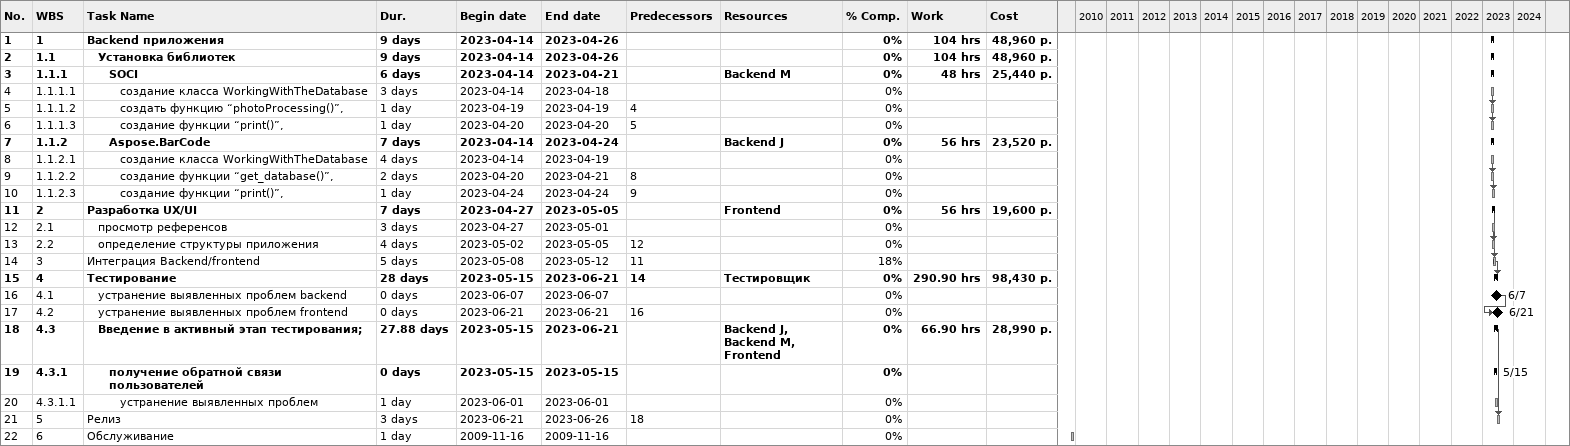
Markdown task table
| ID | WBS | Task | Duration | Start | Finish | Predecessors | Resources | % complete | Work (h) | Cost (р.) |
|---|---|---|---|---|---|---|---|---|---|---|
| 1 | 1 | **Backend приложения** | 9d | 2023-04-14 | 2023-04-26 |  |  | 0 | 104 | 48960 |
| 2 | 1.1 | **Установка библиотек** | 9d | 2023-04-14 | 2023-04-26 |  |  | 0 | 104 | 48960 |
| 3 | 1.1.1 | **SOCI** | 6d | 2023-04-14 | 2023-04-21 |  | Backend M | 0 | 48 | 25440 |
| 4 | 1.1.1.1 | создание класса WorkingWithTheDatabase | 3d | 2023-04-14 | 2023-04-18 |  |  | 0 |  |  |
| 5 | 1.1.1.2 | создать функцию “photoProcessing()”, | 1d | 2023-04-19 | 2023-04-19 | 4 |  | 0 |  |  |
| 6 | 1.1.1.3 | создание функции “print()”, | 1d | 2023-04-20 | 2023-04-20 | 5 |  | 0 |  |  |
| 7 | 1.1.2 | **Aspose.BarCode** | 7d | 2023-04-14 | 2023-04-24 |  | Backend J | 0 | 56 | 23520 |
| 8 | 1.1.2.1 | создание класса WorkingWithTheDatabase | 4d | 2023-04-14 | 2023-04-19 |  |  | 0 |  |  |
| 9 | 1.1.2.2 | создание функции “get_database()”, | 2d | 2023-04-20 | 2023-04-21 | 8 |  | 0 |  |  |
| 10 | 1.1.2.3 | создание функции “print()”, | 1d | 2023-04-24 | 2023-04-24 | 9 |  | 0 |  |  |
| 11 | 2 | **Разработка UX/UI** | 7d | 2023-04-27 | 2023-05-05 |  | Frontend | 0 | 56 | 19600 |
| 12 | 2.1 | просмотр референсов | 3d | 2023-04-27 | 2023-05-01 |  |  | 0 |  |  |
| 13 | 2.2 | определение структуры приложения | 4d | 2023-05-02 | 2023-05-05 | 12 |  | 0 |  |  |
| 14 | 3 | Интеграция Backend/frontend | 5d | 2023-05-08 | 2023-05-12 | 11 |  | 18 |  |  |
| 15 | 4 | **Тестирование** | 28d | 2023-05-15 | 2023-06-21 | 14 | Тестировщик | 0 | 290.90 | 98430 |
| 16 | 4.1 | устранение выявленных проблем backend | 0d | 2023-06-07 | 2023-06-07 |  |  | 0 |  |  |
| 17 | 4.2 | устранение выявленных проблем frontend | 0d | 2023-06-21 | 2023-06-21 | 16 |  | 0 |  |  |
| 18 | 4.3 | **Введение в активный этап тестирования;** | 27.88d | 2023-05-15 | 2023-06-21 |  | Backend J, Backend M, Frontend | 0 | 66.90 | 28990 |
| 19 | 4.3.1 | **получение обратной связи пользователей** | 0d | 2023-05-15 | 2023-05-15 |  |  | 0 |  |  |
| 20 | 4.3.1.1 | устранение выявленных проблем | 1d | 2023-06-01 | 2023-06-01 |  |  | 0 |  |  |
| 21 | 5 | Релиз | 3d | 2023-06-21 | 2023-06-26 | 18 |  | 0 |  |  |
| 22 | 6 | Обслуживание | 1d | 2009-11-16 | 2009-11-16 |  |  | 0 |  |  |
